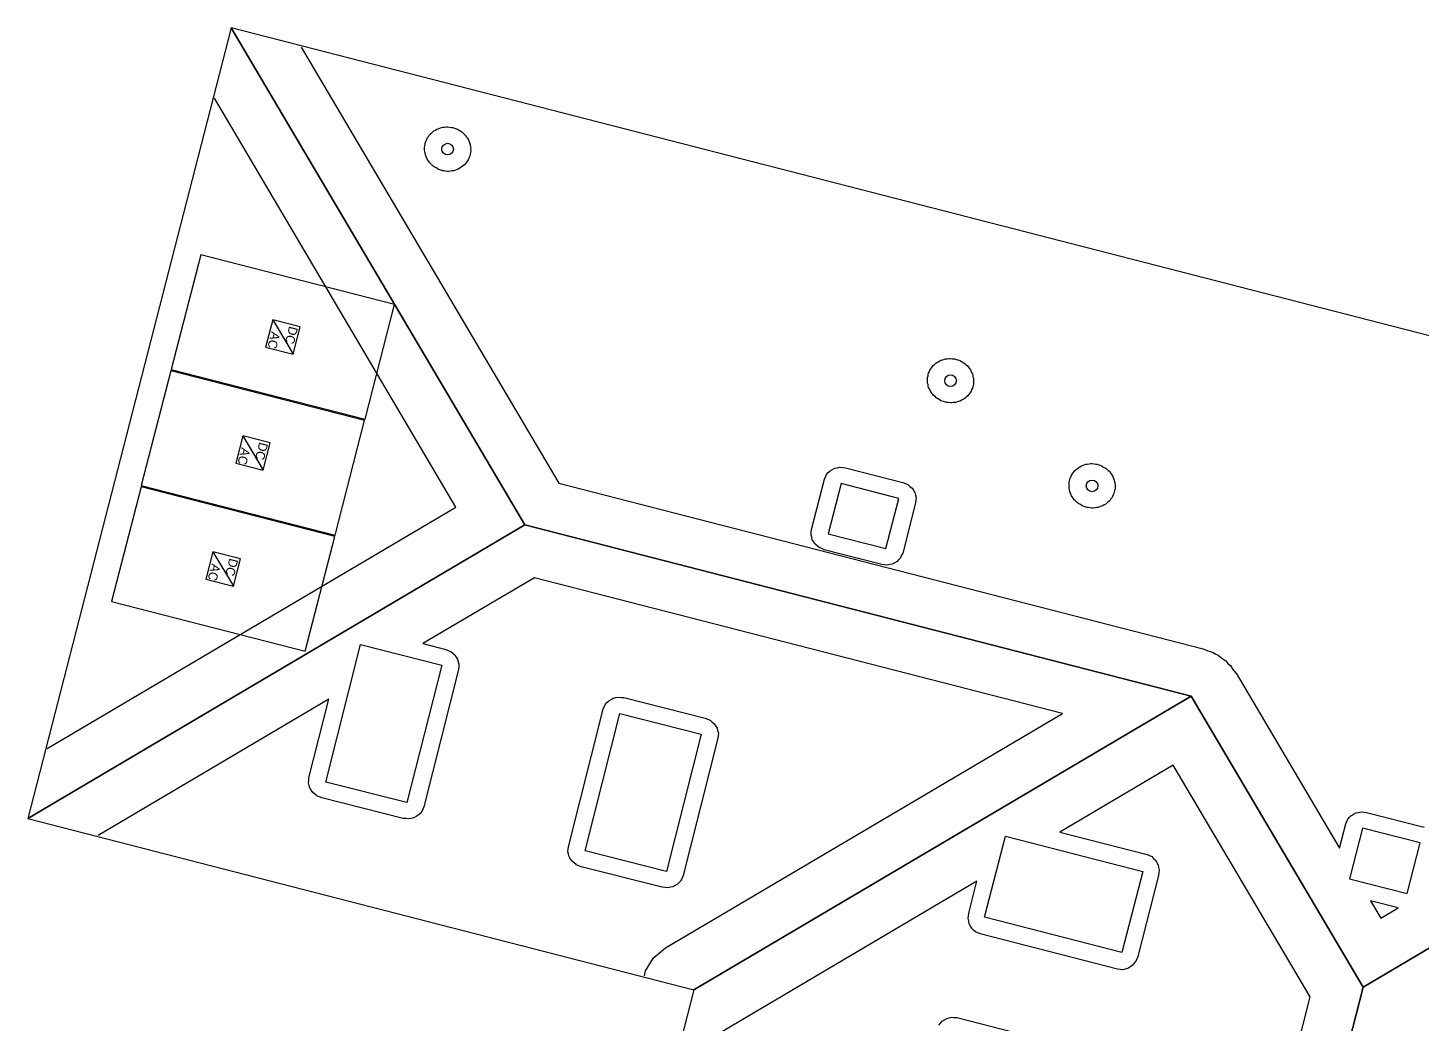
# Model space of a CAD drawing. Header units: feet. Extents: x -34.7 to 27.5, y -30.8 to 31.9.
# Drawn here: x -34.69 to 5.67, y 3.07 to 31.93 of the extents above; entities that cross this region are included whole.
import ezdxf

# ---------------------------------------------------------------- set-up
doc = ezdxf.new("R2010")
doc.units = ezdxf.units.FT
for name, color, linetype in [('Buildings', 7, 'CONTINUOUS'), ('Modules', 7, 'CONTINUOUS'), ('Obstructions', 7, 'CONTINUOUS'), ('Setbacks', 7, 'CONTINUOUS')]:
    doc.layers.add(name, color=color, linetype=linetype)

msp = doc.modelspace()

# ---------------------------------------------------------------- linework, layer by layer
at = {"layer": 'Buildings', "color": 252}
for p, q in [((-28.806, 31.926), (-34.695, 9.03)), ((14.607, 20.76), (-28.806, 31.926)), ((-28.806, 31.926), (-20.302, 17.534)), ((-20.302, 17.534), (-28.806, 31.926)), ((-34.695, 9.03), (-20.302, 17.534)), ((-20.302, 17.534), (-34.695, 9.03)), ((-20.302, 17.534), (-1.016, 12.573)), ((-1.016, 12.573), (-20.302, 17.534)), ((19.131, 13.104), (3.965, 4.143)), ((3.965, 4.143), (19.131, 13.104)), ((-15.409, 4.07), (-1.016, 12.573)), ((-1.016, 12.573), (-15.409, 4.07)), ((-1.016, 12.573), (3.965, 4.143)), ((3.965, 4.143), (-1.016, 12.573)), ((-34.695, 9.03), (-15.409, 4.07)), ((-15.409, 4.07), (-17.01, -2.156)), ((3.965, 4.143), (0.84, -8.005)), ((0.84, -8.005), (3.965, 4.143))]:
    msp.add_line(p, q, dxfattribs=at)
at = {"layer": 'Modules', "color": 254}
for p, q in [((-29.689, 25.358), (-30.543, 22.037)), ((-24.079, 23.915), (-29.689, 25.358)), ((-24.933, 20.594), (-24.079, 23.915)), ((-27.606, 23.475), (-27.811, 22.681)), ((-26.812, 23.271), (-27.606, 23.475)), ((-27.606, 23.475), (-27.016, 22.477)), ((-27.016, 22.477), (-26.812, 23.271)), ((-27.811, 22.681), (-27.016, 22.477)), ((-30.556, 21.998), (-31.41, 18.677)), ((-24.945, 20.555), (-30.556, 21.998)), ((-30.543, 22.037), (-24.933, 20.594)), ((-25.799, 17.234), (-24.945, 20.555)), ((-28.473, 20.115), (-28.677, 19.321)), ((-27.678, 19.911), (-28.473, 20.115)), ((-28.473, 20.115), (-27.883, 19.117)), ((-27.883, 19.117), (-27.678, 19.911)), ((-28.677, 19.321), (-27.883, 19.117)), ((-31.419, 18.638), (-32.273, 15.317)), ((-25.809, 17.195), (-31.419, 18.638)), ((-31.41, 18.677), (-25.799, 17.234)), ((-26.663, 13.874), (-25.809, 17.195)), ((-29.336, 16.755), (-29.54, 15.961)), ((-28.542, 16.551), (-29.336, 16.755)), ((-29.336, 16.755), (-28.746, 15.757)), ((-28.746, 15.757), (-28.542, 16.551)), ((-29.54, 15.961), (-28.746, 15.757)), ((-32.273, 15.317), (-26.663, 13.874))]:
    msp.add_line(p, q, dxfattribs=at)
at = {"layer": 'Obstructions', "color": 252}
for p, q in [((-11.143, 18.729), (-11.519, 17.271)), ((-9.477, 18.301), (-11.143, 18.729)), ((-9.853, 16.844), (-9.477, 18.301)), ((-11.519, 17.271), (-9.853, 16.844)), ((-26.069, 10.084), (-25.062, 14.065)), ((-25.062, 14.065), (-22.714, 13.469)), ((-22.714, 13.469), (-23.718, 9.492)), ((-18.558, 8.09), (-17.551, 12.071)), ((-17.551, 12.071), (-15.203, 11.475)), ((-15.203, 11.475), (-16.209, 7.498)), ((-23.718, 9.492), (-26.069, 10.084)), ((-6.995, 6.172), (-6.391, 8.517)), ((-6.391, 8.517), (-2.415, 7.498)), ((3.95, 8.747), (3.573, 7.286)), ((5.615, 8.32), (3.95, 8.747)), ((-16.209, 7.498), (-18.558, 8.09)), ((5.239, 6.859), (5.615, 8.32)), ((-2.415, 7.498), (-3.019, 5.15)), ((3.573, 7.286), (5.239, 6.859)), ((-3.019, 5.15), (-6.995, 6.172))]:
    msp.add_line(p, q, dxfattribs=at)
for centre in [(-22.542, 28.414), (-7.981, 21.709), (-3.882, 18.663)]:
    msp.add_circle(centre, 0.169, dxfattribs=at)
at = {"layer": 'Setbacks', "color": 2}
for p, q in [((-26.784, 31.372), (-19.32, 18.74)), ((-22.3, 18.048), (-29.296, 29.888)), ((-23.176, 28.635), (-23.154, 28.676)), ((-23.154, 28.676), (-23.138, 28.72)), ((-23.138, 28.72), (-23.12, 28.751)), ((-23.138, 28.72), (-23.138, 28.72)), ((-23.12, 28.751), (-23.09, 28.788)), ((-23.12, 28.751), (-23.12, 28.751)), ((-23.09, 28.788), (-23.064, 28.827)), ((-23.064, 28.828), (-23.041, 28.854)), ((-23.064, 28.827), (-23.064, 28.828)), ((-23.041, 28.854), (-23.04, 28.854)), ((-23.04, 28.854), (-23.002, 28.885)), ((-23.002, 28.885), (-22.968, 28.919)), ((-22.968, 28.919), (-22.967, 28.92)), ((-22.967, 28.92), (-22.939, 28.94)), ((-22.939, 28.941), (-22.893, 28.964)), ((-22.939, 28.94), (-22.939, 28.941)), ((-22.893, 28.964), (-22.851, 28.991)), ((-22.851, 28.991), (-22.818, 29.006)), ((-22.851, 28.991), (-22.851, 28.991)), ((-22.818, 29.006), (-22.767, 29.02)), ((-22.818, 29.006), (-22.818, 29.006)), ((-22.767, 29.02), (-22.718, 29.038)), ((-22.718, 29.038), (-22.683, 29.046)), ((-22.718, 29.038), (-22.718, 29.038)), ((-22.683, 29.046), (-22.629, 29.049)), ((-22.683, 29.046), (-22.683, 29.046)), ((-22.629, 29.049), (-22.575, 29.057)), ((-22.575, 29.057), (-22.575, 29.057)), ((-22.575, 29.057), (-22.539, 29.057)), ((-22.539, 29.057), (-22.539, 29.057)), ((-22.539, 29.057), (-22.484, 29.049)), ((-22.484, 29.049), (-22.429, 29.045)), ((-22.429, 29.045), (-22.429, 29.045)), ((-22.429, 29.045), (-22.394, 29.038)), ((-22.394, 29.038), (-22.394, 29.038)), ((-22.394, 29.038), (-22.342, 29.018)), ((-22.342, 29.018), (-22.288, 29.004)), ((-22.288, 29.004), (-22.288, 29.003)), ((-22.288, 29.003), (-22.256, 28.989)), ((-22.256, 28.989), (-22.255, 28.989)), ((-22.255, 28.989), (-22.209, 28.96)), ((-22.209, 28.96), (-22.161, 28.934)), ((-22.161, 28.934), (-22.16, 28.934)), ((-22.16, 28.934), (-22.132, 28.913)), ((-22.132, 28.913), (-22.131, 28.913)), ((-22.131, 28.913), (-22.093, 28.876)), ((-22.093, 28.876), (-22.052, 28.842)), ((-22.052, 28.842), (-22.052, 28.842)), ((-22.052, 28.842), (-22.028, 28.815)), ((-22.028, 28.815), (-22.028, 28.815)), ((-22.028, 28.815), (-22, 28.772)), ((-22, 28.772), (-21.968, 28.732)), ((-21.968, 28.732), (-21.967, 28.732)), ((-21.967, 28.732), (-21.95, 28.701)), ((-21.95, 28.701), (-21.949, 28.701)), ((-21.949, 28.701), (-21.932, 28.655)), ((-23.21, 28.475), (-23.206, 28.51)), ((-23.207, 28.428), (-23.21, 28.475)), ((-23.21, 28.475), (-23.21, 28.475)), ((-23.21, 28.382), (-23.207, 28.428)), ((-23.21, 28.381), (-23.21, 28.382)), ((-23.206, 28.346), (-23.21, 28.381)), ((-23.206, 28.511), (-23.194, 28.555)), ((-23.206, 28.51), (-23.206, 28.511)), ((-23.193, 28.299), (-23.206, 28.346)), ((-23.206, 28.346), (-23.206, 28.346)), ((-23.194, 28.555), (-23.187, 28.601)), ((-23.186, 28.252), (-23.193, 28.299)), ((-23.187, 28.601), (-23.176, 28.635)), ((-23.187, 28.601), (-23.187, 28.601)), ((-23.176, 28.635), (-23.176, 28.635)), ((-21.932, 28.655), (-21.909, 28.611)), ((-21.909, 28.611), (-21.909, 28.61)), ((-21.909, 28.61), (-21.898, 28.577)), ((-21.898, 28.577), (-21.898, 28.576)), ((-21.898, 28.576), (-21.891, 28.529)), ((-21.891, 28.273), (-21.897, 28.228)), ((-21.891, 28.529), (-21.878, 28.483)), ((-21.878, 28.318), (-21.891, 28.273)), ((-21.878, 28.483), (-21.878, 28.482)), ((-21.878, 28.482), (-21.874, 28.447)), ((-21.874, 28.353), (-21.878, 28.318)), ((-21.878, 28.318), (-21.878, 28.318)), ((-21.874, 28.447), (-21.877, 28.4)), ((-21.877, 28.4), (-21.874, 28.354)), ((-21.874, 28.447), (-21.874, 28.447)), ((-21.874, 28.354), (-21.874, 28.353)), ((-23.175, 28.218), (-23.186, 28.252)), ((-23.186, 28.252), (-23.186, 28.252)), ((-23.152, 28.174), (-23.175, 28.218)), ((-23.175, 28.218), (-23.175, 28.218)), ((-23.135, 28.128), (-23.152, 28.174)), ((-23.134, 28.127), (-23.135, 28.128)), ((-23.117, 28.097), (-23.134, 28.127)), ((-23.117, 28.096), (-23.117, 28.097)), ((-23.084, 28.056), (-23.117, 28.096)), ((-23.056, 28.014), (-23.084, 28.056)), ((-23.056, 28.013), (-23.056, 28.014)), ((-23.032, 27.987), (-23.056, 28.013)), ((-22.991, 27.953), (-23.032, 27.987)), ((-23.032, 27.987), (-23.032, 27.987)), ((-22.953, 27.915), (-22.991, 27.953)), ((-22.924, 27.894), (-22.953, 27.915)), ((-22.953, 27.915), (-22.953, 27.915)), ((-22.875, 27.869), (-22.924, 27.894)), ((-22.924, 27.894), (-22.924, 27.894)), ((-22.829, 27.84), (-22.875, 27.869)), ((-22.191, 27.865), (-22.233, 27.837)), ((-22.146, 27.888), (-22.191, 27.865)), ((-22.145, 27.888), (-22.146, 27.888)), ((-22.117, 27.909), (-22.145, 27.888)), ((-22.116, 27.909), (-22.117, 27.909)), ((-22.082, 27.944), (-22.116, 27.909)), ((-22.044, 27.974), (-22.082, 27.944)), ((-22.02, 28.001), (-22.044, 27.974)), ((-22.044, 27.974), (-22.044, 27.974)), ((-21.994, 28.041), (-22.02, 28.001)), ((-22.02, 28.001), (-22.02, 28.001)), ((-21.964, 28.077), (-21.994, 28.041)), ((-21.946, 28.108), (-21.964, 28.078)), ((-21.964, 28.078), (-21.964, 28.077)), ((-21.93, 28.152), (-21.946, 28.109)), ((-21.946, 28.109), (-21.946, 28.108)), ((-21.909, 28.193), (-21.93, 28.152)), ((-21.908, 28.194), (-21.909, 28.193)), ((-21.897, 28.227), (-21.908, 28.194)), ((-21.897, 28.228), (-21.897, 28.227)), ((-22.828, 27.839), (-22.829, 27.84)), ((-22.796, 27.825), (-22.828, 27.839)), ((-22.742, 27.81), (-22.796, 27.825)), ((-22.796, 27.825), (-22.796, 27.825)), ((-22.69, 27.791), (-22.742, 27.81)), ((-22.69, 27.79), (-22.69, 27.791)), ((-22.656, 27.783), (-22.69, 27.79)), ((-22.655, 27.783), (-22.656, 27.783)), ((-22.6, 27.78), (-22.655, 27.783)), ((-22.545, 27.771), (-22.6, 27.78)), ((-22.509, 27.771), (-22.545, 27.771)), ((-22.545, 27.771), (-22.545, 27.771)), ((-22.456, 27.78), (-22.509, 27.771)), ((-22.509, 27.771), (-22.509, 27.771)), ((-22.401, 27.783), (-22.456, 27.78)), ((-22.366, 27.79), (-22.401, 27.783)), ((-22.401, 27.783), (-22.401, 27.783)), ((-22.317, 27.809), (-22.366, 27.79)), ((-22.366, 27.79), (-22.366, 27.79)), ((-22.266, 27.823), (-22.317, 27.809)), ((-22.233, 27.837), (-22.266, 27.823)), ((-22.266, 27.823), (-22.266, 27.823)), ((-22.233, 27.837), (-22.233, 27.837)), ((-8.441, 22.179), (-8.407, 22.214)), ((-8.407, 22.214), (-8.406, 22.214)), ((-8.406, 22.214), (-8.378, 22.235)), ((-8.378, 22.235), (-8.377, 22.235)), ((-8.377, 22.235), (-8.332, 22.258)), ((-8.332, 22.258), (-8.29, 22.286)), ((-8.29, 22.286), (-8.289, 22.286)), ((-8.289, 22.286), (-8.257, 22.3)), ((-8.257, 22.3), (-8.206, 22.314)), ((-8.257, 22.3), (-8.257, 22.3)), ((-8.206, 22.314), (-8.157, 22.333)), ((-8.157, 22.333), (-8.156, 22.333)), ((-8.156, 22.333), (-8.122, 22.34)), ((-8.122, 22.34), (-8.121, 22.34)), ((-8.121, 22.34), (-8.067, 22.343)), ((-8.067, 22.343), (-8.014, 22.351)), ((-8.014, 22.351), (-8.013, 22.352)), ((-8.013, 22.352), (-7.978, 22.352)), ((-7.978, 22.352), (-7.978, 22.351)), ((-7.978, 22.351), (-7.923, 22.343)), ((-7.923, 22.343), (-7.868, 22.34)), ((-7.868, 22.34), (-7.867, 22.34)), ((-7.867, 22.34), (-7.833, 22.333)), ((-7.833, 22.333), (-7.832, 22.332)), ((-7.832, 22.332), (-7.78, 22.313)), ((-7.78, 22.313), (-7.727, 22.298)), ((-7.727, 22.298), (-7.727, 22.298)), ((-7.727, 22.298), (-7.694, 22.284)), ((-7.694, 22.284), (-7.694, 22.283)), ((-7.694, 22.283), (-7.648, 22.254)), ((-7.648, 22.254), (-7.599, 22.229)), ((-7.599, 22.229), (-7.599, 22.229)), ((-7.599, 22.229), (-7.57, 22.208)), ((-7.57, 22.208), (-7.57, 22.208)), ((-7.57, 22.208), (-7.532, 22.17)), ((-8.648, 21.77), (-8.645, 21.805)), ((-8.645, 21.805), (-8.632, 21.85)), ((-8.645, 21.805), (-8.645, 21.805)), ((-8.632, 21.85), (-8.625, 21.895)), ((-8.625, 21.896), (-8.614, 21.929)), ((-8.625, 21.895), (-8.625, 21.896)), ((-8.614, 21.93), (-8.593, 21.971)), ((-8.614, 21.929), (-8.614, 21.93)), ((-8.593, 21.971), (-8.577, 22.014)), ((-8.577, 22.014), (-8.576, 22.015)), ((-8.576, 22.015), (-8.559, 22.045)), ((-8.559, 22.045), (-8.558, 22.046)), ((-8.558, 22.046), (-8.528, 22.082)), ((-8.528, 22.082), (-8.503, 22.122)), ((-8.503, 22.122), (-8.479, 22.149)), ((-8.503, 22.122), (-8.503, 22.122)), ((-8.479, 22.149), (-8.441, 22.179)), ((-8.479, 22.149), (-8.479, 22.149)), ((-7.532, 22.17), (-7.491, 22.136)), ((-7.491, 22.136), (-7.49, 22.136)), ((-7.49, 22.136), (-7.467, 22.11)), ((-7.467, 22.11), (-7.467, 22.109)), ((-7.467, 22.109), (-7.439, 22.067)), ((-7.439, 22.067), (-7.406, 22.027)), ((-7.406, 22.027), (-7.406, 22.026)), ((-7.406, 22.026), (-7.388, 21.996)), ((-7.388, 21.996), (-7.388, 21.995)), ((-7.388, 21.995), (-7.371, 21.949)), ((-7.371, 21.949), (-7.348, 21.905)), ((-7.348, 21.905), (-7.348, 21.905)), ((-7.348, 21.905), (-7.337, 21.871)), ((-7.337, 21.871), (-7.337, 21.871)), ((-7.337, 21.871), (-7.33, 21.824)), ((-7.33, 21.824), (-7.317, 21.777)), ((-8.648, 21.769), (-8.648, 21.77)), ((-8.646, 21.723), (-8.648, 21.769)), ((-8.648, 21.676), (-8.646, 21.723)), ((-8.645, 21.641), (-8.648, 21.676)), ((-8.648, 21.676), (-8.648, 21.676)), ((-8.645, 21.64), (-8.645, 21.641)), ((-8.632, 21.594), (-8.645, 21.64)), ((-8.625, 21.547), (-8.632, 21.594)), ((-8.625, 21.546), (-8.625, 21.547)), ((-8.614, 21.513), (-8.625, 21.546)), ((-8.614, 21.512), (-8.614, 21.513)), ((-8.591, 21.468), (-8.614, 21.512)), ((-8.573, 21.422), (-8.591, 21.468)), ((-8.555, 21.391), (-8.573, 21.422)), ((-8.573, 21.422), (-8.573, 21.422)), ((-7.385, 21.403), (-7.403, 21.372)), ((-7.369, 21.447), (-7.385, 21.403)), ((-7.385, 21.403), (-7.385, 21.403)), ((-7.347, 21.488), (-7.369, 21.447)), ((-7.336, 21.522), (-7.347, 21.488)), ((-7.347, 21.488), (-7.347, 21.488)), ((-7.329, 21.568), (-7.336, 21.522)), ((-7.336, 21.522), (-7.336, 21.522)), ((-7.317, 21.612), (-7.329, 21.568)), ((-7.317, 21.777), (-7.317, 21.777)), ((-7.317, 21.777), (-7.313, 21.742)), ((-7.313, 21.648), (-7.317, 21.613)), ((-7.317, 21.613), (-7.317, 21.612)), ((-7.313, 21.741), (-7.316, 21.695)), ((-7.316, 21.695), (-7.313, 21.648)), ((-7.313, 21.742), (-7.313, 21.741)), ((-7.313, 21.648), (-7.313, 21.648)), ((-8.523, 21.351), (-8.555, 21.391)), ((-8.555, 21.391), (-8.555, 21.391)), ((-8.495, 21.308), (-8.523, 21.351)), ((-8.471, 21.281), (-8.495, 21.308)), ((-8.495, 21.308), (-8.495, 21.308)), ((-8.429, 21.247), (-8.471, 21.281)), ((-8.471, 21.281), (-8.471, 21.281)), ((-8.392, 21.21), (-8.429, 21.247)), ((-8.391, 21.21), (-8.392, 21.21)), ((-8.363, 21.189), (-8.391, 21.21)), ((-8.362, 21.189), (-8.363, 21.189)), ((-8.314, 21.163), (-8.362, 21.189)), ((-8.268, 21.134), (-8.314, 21.163)), ((-8.267, 21.134), (-8.268, 21.134)), ((-8.235, 21.12), (-8.267, 21.134)), ((-8.234, 21.119), (-8.235, 21.12)), ((-8.181, 21.104), (-8.234, 21.119)), ((-8.129, 21.085), (-8.181, 21.104)), ((-8.094, 21.078), (-8.129, 21.085)), ((-8.129, 21.085), (-8.129, 21.085)), ((-8.039, 21.074), (-8.094, 21.078)), ((-8.094, 21.078), (-8.094, 21.078)), ((-7.984, 21.066), (-8.039, 21.074)), ((-7.983, 21.066), (-7.984, 21.066)), ((-7.948, 21.066), (-7.983, 21.066)), ((-7.894, 21.074), (-7.948, 21.066)), ((-7.948, 21.066), (-7.948, 21.066)), ((-7.84, 21.077), (-7.894, 21.074)), ((-7.805, 21.085), (-7.84, 21.077)), ((-7.84, 21.077), (-7.84, 21.077)), ((-7.756, 21.103), (-7.805, 21.085)), ((-7.805, 21.085), (-7.805, 21.085)), ((-7.705, 21.117), (-7.756, 21.103)), ((-7.704, 21.117), (-7.705, 21.117)), ((-7.672, 21.132), (-7.704, 21.117)), ((-7.629, 21.159), (-7.672, 21.132)), ((-7.672, 21.132), (-7.672, 21.132)), ((-7.584, 21.182), (-7.629, 21.159)), ((-7.555, 21.203), (-7.584, 21.183)), ((-7.584, 21.183), (-7.584, 21.182)), ((-7.521, 21.238), (-7.555, 21.204)), ((-7.555, 21.204), (-7.555, 21.203)), ((-7.483, 21.269), (-7.521, 21.238)), ((-7.482, 21.269), (-7.483, 21.269)), ((-7.459, 21.295), (-7.482, 21.269)), ((-7.458, 21.296), (-7.459, 21.295)), ((-7.433, 21.335), (-7.458, 21.296)), ((-7.403, 21.372), (-7.433, 21.335)), ((-7.403, 21.372), (-7.403, 21.372)), ((-11.6, 18.922), (-11.57, 18.989)), ((-11.57, 18.989), (-11.57, 18.99)), ((-11.57, 18.99), (-11.569, 18.99)), ((-11.57, 18.989), (-11.57, 18.989)), ((-11.57, 18.989), (-11.57, 18.989)), ((-11.569, 18.99), (-11.519, 19.045)), ((-11.519, 19.045), (-11.468, 19.099)), ((-11.468, 19.099), (-11.467, 19.1)), ((-11.468, 19.099), (-11.468, 19.099)), ((-11.468, 19.099), (-11.468, 19.099)), ((-11.467, 19.1), (-11.401, 19.136)), ((-11.467, 19.1), (-11.467, 19.1)), ((-11.401, 19.136), (-11.335, 19.173)), ((-11.335, 19.173), (-11.334, 19.173)), ((-11.334, 19.173), (-11.334, 19.173)), ((-11.334, 19.173), (-11.333, 19.173)), ((-11.333, 19.173), (-11.257, 19.188)), ((-11.333, 19.173), (-11.333, 19.173)), ((-11.257, 19.188), (-11.182, 19.203)), ((-11.182, 19.203), (-11.181, 19.203)), ((-11.181, 19.203), (-11.181, 19.203)), ((-11.181, 19.203), (-11.181, 19.203)), ((-11.181, 19.203), (-11.18, 19.203)), ((-11.18, 19.203), (-11.103, 19.195)), ((-11.103, 19.195), (-11.026, 19.187)), ((-11.026, 19.187), (-11.025, 19.187)), ((-11.025, 19.187), (-9.36, 18.76)), ((-4.478, 18.969), (-4.46, 18.999)), ((-4.46, 19), (-4.43, 19.036)), ((-4.46, 18.999), (-4.46, 19)), ((-4.43, 19.036), (-4.405, 19.076)), ((-4.405, 19.076), (-4.404, 19.076)), ((-4.404, 19.076), (-4.381, 19.103)), ((-4.381, 19.103), (-4.38, 19.103)), ((-4.38, 19.103), (-4.342, 19.134)), ((-4.342, 19.134), (-4.308, 19.168)), ((-4.308, 19.168), (-4.279, 19.189)), ((-4.308, 19.168), (-4.308, 19.168)), ((-4.279, 19.189), (-4.234, 19.212)), ((-4.279, 19.189), (-4.279, 19.189)), ((-4.234, 19.212), (-4.191, 19.24)), ((-4.191, 19.24), (-4.159, 19.254)), ((-4.191, 19.24), (-4.191, 19.24)), ((-4.159, 19.254), (-4.158, 19.254)), ((-4.158, 19.254), (-4.108, 19.268)), ((-4.108, 19.268), (-4.059, 19.287)), ((-4.059, 19.287), (-4.058, 19.287)), ((-4.058, 19.287), (-4.024, 19.294)), ((-4.024, 19.294), (-4.023, 19.294)), ((-4.023, 19.294), (-3.969, 19.297)), ((-3.969, 19.297), (-3.916, 19.306)), ((-3.916, 19.306), (-3.915, 19.306)), ((-3.915, 19.306), (-3.88, 19.306)), ((-3.88, 19.306), (-3.879, 19.306)), ((-3.879, 19.306), (-3.825, 19.297)), ((-3.825, 19.297), (-3.769, 19.294)), ((-3.769, 19.294), (-3.769, 19.294)), ((-3.769, 19.294), (-3.735, 19.287)), ((-3.735, 19.287), (-3.734, 19.286)), ((-3.734, 19.286), (-3.682, 19.267)), ((-3.682, 19.267), (-3.629, 19.252)), ((-3.629, 19.252), (-3.628, 19.252)), ((-3.628, 19.252), (-3.596, 19.238)), ((-3.596, 19.238), (-3.596, 19.237)), ((-3.596, 19.237), (-3.55, 19.208)), ((-3.55, 19.208), (-3.501, 19.183)), ((-3.501, 19.183), (-3.5, 19.183)), ((-3.5, 19.183), (-3.472, 19.162)), ((-3.472, 19.162), (-3.472, 19.162)), ((-3.472, 19.162), (-3.434, 19.124)), ((-3.434, 19.124), (-3.393, 19.09)), ((-3.393, 19.09), (-3.392, 19.09)), ((-3.392, 19.09), (-3.369, 19.064)), ((-3.369, 19.064), (-3.368, 19.064)), ((-3.368, 19.064), (-3.34, 19.021)), ((-3.34, 19.021), (-3.308, 18.981)), ((-3.308, 18.981), (-3.308, 18.98)), ((-3.308, 18.98), (-3.29, 18.95)), ((-19.32, 18.74), (-0.664, 13.942)), ((-12.006, 17.397), (-11.63, 18.854)), ((-11.63, 18.855), (-11.6, 18.922)), ((-11.63, 18.854), (-11.63, 18.855)), ((-9.36, 18.76), (-9.359, 18.759)), ((-9.359, 18.759), (-9.359, 18.759)), ((-9.359, 18.759), (-9.358, 18.759)), ((-9.358, 18.759), (-9.287, 18.729)), ((-9.287, 18.729), (-9.215, 18.699)), ((-9.215, 18.699), (-9.215, 18.698)), ((-9.215, 18.698), (-9.214, 18.698)), ((-9.214, 18.698), (-9.214, 18.698)), ((-9.214, 18.698), (-9.214, 18.698)), ((-9.214, 18.698), (-9.155, 18.648)), ((-9.155, 18.648), (-9.096, 18.599)), ((-9.096, 18.599), (-9.096, 18.599)), ((-9.096, 18.599), (-9.095, 18.598)), ((-9.095, 18.598), (-9.095, 18.598)), ((-9.095, 18.598), (-9.095, 18.598)), ((-9.095, 18.598), (-9.054, 18.534)), ((-4.55, 18.724), (-4.546, 18.759)), ((-4.55, 18.723), (-4.55, 18.724)), ((-4.547, 18.677), (-4.55, 18.723)), ((-4.55, 18.63), (-4.547, 18.677)), ((-4.546, 18.595), (-4.55, 18.63)), ((-4.55, 18.63), (-4.55, 18.63)), ((-4.546, 18.759), (-4.534, 18.804)), ((-4.546, 18.759), (-4.546, 18.759)), ((-4.546, 18.594), (-4.546, 18.595)), ((-4.534, 18.548), (-4.546, 18.594)), ((-4.534, 18.804), (-4.527, 18.849)), ((-4.527, 18.85), (-4.516, 18.883)), ((-4.527, 18.849), (-4.527, 18.85)), ((-4.516, 18.884), (-4.495, 18.925)), ((-4.516, 18.883), (-4.516, 18.884)), ((-4.495, 18.925), (-4.478, 18.968)), ((-4.478, 18.968), (-4.478, 18.969)), ((-3.29, 18.95), (-3.29, 18.949)), ((-3.29, 18.949), (-3.272, 18.903)), ((-3.272, 18.903), (-3.25, 18.859)), ((-3.25, 18.859), (-3.249, 18.859)), ((-3.249, 18.859), (-3.239, 18.825)), ((-3.239, 18.825), (-3.238, 18.825)), ((-3.238, 18.825), (-3.231, 18.778)), ((-3.231, 18.778), (-3.219, 18.731)), ((-3.219, 18.731), (-3.219, 18.731)), ((-3.219, 18.731), (-3.215, 18.696)), ((-3.215, 18.695), (-3.218, 18.649)), ((-3.218, 18.649), (-3.215, 18.602)), ((-3.215, 18.602), (-3.218, 18.567)), ((-3.215, 18.696), (-3.215, 18.695)), ((-3.215, 18.602), (-3.215, 18.602)), ((-8.99, 18.175), (-9.366, 16.718)), ((-9.054, 18.534), (-9.014, 18.47)), ((-9.014, 18.47), (-9.014, 18.47)), ((-9.014, 18.47), (-9.014, 18.469)), ((-9.014, 18.469), (-9.013, 18.469)), ((-9.013, 18.469), (-9.013, 18.468)), ((-9.013, 18.468), (-8.995, 18.396)), ((-8.995, 18.396), (-8.977, 18.325)), ((-8.983, 18.25), (-8.99, 18.177)), ((-8.99, 18.177), (-8.99, 18.176)), ((-8.99, 18.176), (-8.99, 18.176)), ((-8.99, 18.176), (-8.99, 18.175)), ((-8.977, 18.323), (-8.983, 18.25)), ((-8.977, 18.325), (-8.977, 18.324)), ((-8.977, 18.324), (-8.977, 18.324)), ((-8.977, 18.324), (-8.977, 18.323)), ((-8.977, 18.323), (-8.977, 18.323)), ((-4.526, 18.501), (-4.534, 18.548)), ((-4.526, 18.5), (-4.526, 18.501)), ((-4.515, 18.467), (-4.526, 18.5)), ((-4.515, 18.466), (-4.515, 18.467)), ((-4.493, 18.422), (-4.515, 18.466)), ((-4.475, 18.376), (-4.493, 18.422)), ((-4.457, 18.345), (-4.475, 18.376)), ((-4.475, 18.376), (-4.475, 18.376)), ((-4.425, 18.305), (-4.457, 18.345)), ((-4.457, 18.345), (-4.457, 18.345)), ((-4.397, 18.262), (-4.425, 18.305)), ((-4.396, 18.262), (-4.397, 18.262)), ((-4.373, 18.235), (-4.396, 18.262)), ((-4.372, 18.235), (-4.373, 18.235)), ((-4.331, 18.201), (-4.372, 18.235)), ((-4.293, 18.164), (-4.331, 18.201)), ((-3.422, 18.192), (-3.457, 18.158)), ((-3.384, 18.223), (-3.422, 18.192)), ((-3.36, 18.249), (-3.384, 18.223)), ((-3.384, 18.223), (-3.384, 18.223)), ((-3.335, 18.289), (-3.36, 18.25)), ((-3.36, 18.25), (-3.36, 18.249)), ((-3.305, 18.326), (-3.335, 18.289)), ((-3.304, 18.326), (-3.305, 18.326)), ((-3.287, 18.357), (-3.304, 18.326)), ((-3.27, 18.401), (-3.287, 18.357)), ((-3.287, 18.357), (-3.287, 18.357)), ((-3.249, 18.442), (-3.27, 18.401)), ((-3.238, 18.476), (-3.249, 18.442)), ((-3.249, 18.442), (-3.249, 18.442)), ((-3.231, 18.522), (-3.238, 18.476)), ((-3.238, 18.476), (-3.238, 18.476)), ((-3.219, 18.566), (-3.231, 18.522)), ((-3.218, 18.567), (-3.219, 18.566)), ((-34.141, 11.052), (-22.3, 18.048)), ((-4.264, 18.143), (-4.293, 18.164)), ((-4.293, 18.164), (-4.293, 18.164)), ((-4.215, 18.118), (-4.264, 18.143)), ((-4.264, 18.143), (-4.264, 18.143)), ((-4.169, 18.088), (-4.215, 18.118)), ((-4.137, 18.074), (-4.169, 18.088)), ((-4.169, 18.088), (-4.169, 18.088)), ((-4.136, 18.073), (-4.137, 18.074)), ((-4.083, 18.059), (-4.136, 18.073)), ((-4.031, 18.039), (-4.083, 18.059)), ((-4.03, 18.039), (-4.031, 18.039)), ((-3.996, 18.032), (-4.03, 18.039)), ((-3.995, 18.032), (-3.996, 18.032)), ((-3.94, 18.028), (-3.995, 18.032)), ((-3.886, 18.02), (-3.94, 18.028)), ((-3.885, 18.02), (-3.886, 18.02)), ((-3.85, 18.02), (-3.885, 18.02)), ((-3.849, 18.02), (-3.85, 18.02)), ((-3.796, 18.028), (-3.849, 18.02)), ((-3.742, 18.031), (-3.796, 18.028)), ((-3.741, 18.031), (-3.742, 18.031)), ((-3.707, 18.039), (-3.741, 18.031)), ((-3.706, 18.039), (-3.707, 18.039)), ((-3.657, 18.057), (-3.706, 18.039)), ((-3.607, 18.071), (-3.657, 18.057)), ((-3.606, 18.071), (-3.607, 18.071)), ((-3.574, 18.086), (-3.606, 18.071)), ((-3.573, 18.086), (-3.574, 18.086)), ((-3.531, 18.113), (-3.573, 18.086)), ((-3.486, 18.136), (-3.531, 18.113)), ((-3.457, 18.157), (-3.486, 18.137)), ((-3.486, 18.137), (-3.486, 18.136)), ((-3.457, 18.158), (-3.457, 18.157)), ((-12.013, 17.323), (-12.007, 17.396)), ((-12.007, 17.396), (-12.006, 17.396)), ((-12.006, 17.396), (-12.006, 17.397)), ((-12.006, 17.397), (-12.006, 17.397)), ((-12.019, 17.25), (-12.013, 17.323)), ((-12.019, 17.249), (-12.019, 17.25)), ((-12.019, 17.249), (-12.019, 17.249)), ((-12.019, 17.248), (-12.019, 17.249)), ((-12.019, 17.249), (-12.019, 17.249)), ((-12.001, 17.176), (-12.019, 17.248)), ((-11.983, 17.104), (-12.001, 17.176)), ((-11.983, 17.103), (-11.983, 17.104)), ((-11.983, 17.104), (-11.983, 17.104)), ((-11.982, 17.103), (-11.983, 17.103)), ((-11.942, 17.039), (-11.982, 17.103)), ((-11.982, 17.103), (-11.982, 17.103)), ((-11.901, 16.975), (-11.942, 17.039)), ((-11.901, 16.974), (-11.901, 16.975)), ((-11.901, 16.975), (-11.901, 16.975)), ((-11.9, 16.974), (-11.901, 16.974)), ((-11.901, 16.974), (-11.901, 16.974)), ((-11.841, 16.924), (-11.9, 16.974)), ((-11.782, 16.875), (-11.841, 16.924)), ((-11.782, 16.874), (-11.782, 16.875)), ((-11.781, 16.874), (-11.782, 16.874)), ((-11.782, 16.874), (-11.782, 16.874)), ((-11.709, 16.844), (-11.781, 16.874)), ((-11.781, 16.874), (-11.781, 16.874)), ((-11.638, 16.813), (-11.709, 16.844)), ((-11.637, 16.813), (-11.638, 16.813)), ((-9.971, 16.386), (-11.637, 16.813)), ((-11.637, 16.813), (-11.637, 16.813)), ((-11.637, 16.813), (-11.637, 16.813)), ((-9.427, 16.582), (-9.477, 16.528)), ((-9.426, 16.583), (-9.427, 16.583)), ((-9.427, 16.583), (-9.427, 16.582)), ((-9.396, 16.651), (-9.426, 16.584)), ((-9.426, 16.584), (-9.426, 16.583)), ((-9.426, 16.583), (-9.426, 16.583)), ((-9.366, 16.718), (-9.396, 16.651)), ((-9.366, 16.718), (-9.366, 16.718)), ((-9.97, 16.386), (-9.971, 16.386)), ((-9.893, 16.378), (-9.97, 16.386)), ((-9.816, 16.369), (-9.893, 16.378)), ((-9.815, 16.369), (-9.816, 16.369)), ((-9.814, 16.37), (-9.815, 16.369)), ((-9.815, 16.369), (-9.815, 16.37)), ((-9.815, 16.37), (-9.815, 16.369)), ((-9.739, 16.384), (-9.814, 16.37)), ((-9.663, 16.399), (-9.739, 16.384)), ((-9.662, 16.4), (-9.663, 16.399)), ((-9.663, 16.399), (-9.663, 16.399)), ((-9.595, 16.436), (-9.662, 16.4)), ((-9.662, 16.4), (-9.662, 16.4)), ((-9.662, 16.4), (-9.662, 16.4)), ((-9.529, 16.473), (-9.595, 16.436)), ((-9.528, 16.473), (-9.529, 16.473)), ((-9.529, 16.473), (-9.529, 16.473)), ((-9.477, 16.528), (-9.528, 16.474)), ((-9.528, 16.474), (-9.528, 16.473)), ((-9.528, 16.473), (-9.528, 16.473)), ((-20.024, 16.003), (-23.255, 14.095)), ((-4.734, 12.071), (-20.024, 16.003)), ((-23.255, 14.095), (-22.598, 13.928)), ((-22.598, 13.928), (-22.598, 13.928)), ((-22.598, 13.928), (-22.526, 13.898)), ((-22.526, 13.898), (-22.454, 13.868)), ((-22.454, 13.868), (-22.453, 13.868)), ((-22.453, 13.868), (-22.453, 13.867)), ((-22.453, 13.867), (-22.453, 13.867)), ((-22.453, 13.867), (-22.453, 13.867)), ((-22.453, 13.867), (-22.393, 13.818)), ((-22.393, 13.818), (-22.334, 13.768)), ((-22.334, 13.768), (-22.334, 13.768)), ((-22.334, 13.768), (-22.334, 13.768)), ((-22.334, 13.768), (-22.334, 13.768)), ((-22.334, 13.768), (-22.333, 13.767)), ((-22.333, 13.767), (-22.293, 13.704)), ((-0.664, 13.942), (-0.664, 13.941)), ((-0.664, 13.941), (-0.534, 13.887)), ((-0.534, 13.887), (-0.399, 13.848)), ((-0.399, 13.848), (-0.398, 13.847)), ((-0.398, 13.847), (-0.398, 13.847)), ((-0.398, 13.847), (-0.319, 13.796)), ((-0.319, 13.796), (-0.232, 13.759)), ((-0.232, 13.759), (-0.232, 13.759)), ((-0.232, 13.759), (-0.231, 13.759)), ((-0.231, 13.759), (-0.125, 13.669)), ((-22.226, 13.346), (-23.23, 9.369)), ((-22.293, 13.704), (-22.252, 13.64)), ((-22.252, 13.64), (-22.251, 13.639)), ((-22.251, 13.639), (-22.251, 13.639)), ((-22.251, 13.639), (-22.251, 13.639)), ((-22.251, 13.639), (-22.251, 13.638)), ((-22.251, 13.638), (-22.233, 13.566)), ((-22.233, 13.566), (-22.214, 13.494)), ((-22.22, 13.42), (-22.226, 13.347)), ((-22.226, 13.347), (-22.226, 13.346)), ((-22.226, 13.346), (-22.226, 13.346)), ((-22.226, 13.346), (-22.226, 13.346)), ((-22.214, 13.493), (-22.22, 13.42)), ((-22.214, 13.494), (-22.214, 13.494)), ((-22.214, 13.494), (-22.214, 13.494)), ((-22.214, 13.494), (-22.214, 13.494)), ((-22.214, 13.494), (-22.214, 13.493)), ((-0.125, 13.669), (-0.007, 13.593)), ((-0.007, 13.593), (-0.007, 13.592)), ((-0.007, 13.592), (-0.007, 13.592)), ((-0.007, 13.592), (0.052, 13.521)), ((0.052, 13.521), (0.124, 13.461)), ((0.124, 13.461), (0.124, 13.46)), ((0.124, 13.46), (0.124, 13.46)), ((0.124, 13.46), (0.198, 13.344)), ((0.198, 13.344), (0.285, 13.238)), ((0.285, 13.238), (0.286, 13.237)), ((0.286, 13.237), (3.281, 8.168)), ((-17.745, 12.514), (-17.744, 12.514)), ((-17.744, 12.514), (-17.743, 12.515)), ((-17.744, 12.514), (-17.744, 12.514)), ((-17.744, 12.514), (-17.744, 12.514)), ((-17.743, 12.515), (-17.668, 12.53)), ((-17.668, 12.53), (-17.592, 12.545)), ((-17.592, 12.545), (-17.592, 12.545)), ((-17.592, 12.545), (-17.592, 12.545)), ((-17.592, 12.545), (-17.592, 12.545)), ((-17.592, 12.545), (-17.591, 12.545)), ((-17.591, 12.545), (-17.513, 12.537)), ((-17.513, 12.537), (-17.436, 12.529)), ((-17.436, 12.529), (-17.435, 12.529)), ((-17.435, 12.529), (-17.435, 12.529)), ((-17.435, 12.529), (-17.435, 12.529)), ((-17.435, 12.529), (-15.087, 11.934)), ((-25.981, 12.484), (-32.657, 8.54)), ((-26.557, 10.207), (-25.981, 12.484)), ((-19.045, 8.213), (-18.039, 12.194)), ((-18.039, 12.195), (-18.009, 12.262)), ((-18.039, 12.194), (-18.039, 12.195)), ((-18.039, 12.194), (-18.039, 12.194)), ((-18.039, 12.194), (-18.039, 12.194)), ((-18.009, 12.262), (-17.98, 12.329)), ((-17.98, 12.329), (-17.979, 12.33)), ((-17.979, 12.33), (-17.928, 12.386)), ((-17.979, 12.33), (-17.979, 12.33)), ((-17.979, 12.33), (-17.979, 12.33)), ((-17.979, 12.33), (-17.979, 12.33)), ((-17.928, 12.386), (-17.878, 12.44)), ((-17.878, 12.44), (-17.877, 12.441)), ((-17.878, 12.44), (-17.878, 12.44)), ((-17.878, 12.44), (-17.878, 12.44)), ((-17.878, 12.44), (-17.878, 12.44)), ((-17.877, 12.441), (-17.811, 12.477)), ((-17.811, 12.477), (-17.745, 12.514)), ((-16.229, 5.28), (-4.734, 12.071)), ((-15.087, 11.934), (-15.087, 11.934)), ((-15.087, 11.934), (-15.087, 11.934)), ((-15.087, 11.934), (-15.087, 11.934)), ((-15.087, 11.934), (-15.087, 11.934)), ((-15.087, 11.934), (-15.019, 11.905)), ((-15.019, 11.905), (-14.942, 11.874)), ((-14.942, 11.874), (-14.942, 11.873)), ((-14.942, 11.873), (-14.942, 11.873)), ((-14.942, 11.873), (-14.942, 11.873)), ((-14.942, 11.873), (-14.888, 11.828)), ((-14.888, 11.828), (-14.823, 11.774)), ((-14.823, 11.774), (-14.822, 11.774)), ((-14.822, 11.774), (-14.822, 11.774)), ((-14.822, 11.774), (-14.822, 11.773)), ((-14.822, 11.773), (-14.786, 11.717)), ((-14.786, 11.717), (-14.74, 11.645)), ((-14.715, 11.352), (-15.722, 7.374)), ((-14.74, 11.645), (-14.74, 11.645)), ((-14.74, 11.645), (-14.74, 11.645)), ((-14.74, 11.645), (-14.74, 11.644)), ((-14.74, 11.644), (-14.724, 11.583)), ((-14.724, 11.583), (-14.703, 11.5)), ((-14.708, 11.44), (-14.715, 11.352)), ((-14.715, 11.352), (-14.715, 11.352)), ((-14.703, 11.499), (-14.708, 11.44)), ((-14.703, 11.5), (-14.703, 11.499)), ((-14.703, 11.499), (-14.703, 11.499)), ((-14.703, 11.499), (-14.703, 11.499)), ((-1.53, 10.575), (-4.817, 8.633)), ((2.434, 3.865), (-1.53, 10.575)), ((-26.568, 10.06), (-26.563, 10.133)), ((-26.563, 10.133), (-26.557, 10.206)), ((-26.557, 10.206), (-26.557, 10.207)), ((-26.557, 10.207), (-26.557, 10.207)), ((-26.557, 10.207), (-26.557, 10.207)), ((-26.568, 10.059), (-26.568, 10.06)), ((-26.568, 10.059), (-26.568, 10.059)), ((-26.568, 10.058), (-26.568, 10.059)), ((-26.568, 10.059), (-26.568, 10.059)), ((-26.55, 9.986), (-26.568, 10.058)), ((-26.532, 9.915), (-26.55, 9.986)), ((-26.531, 9.914), (-26.532, 9.915)), ((-26.531, 9.913), (-26.531, 9.914)), ((-26.531, 9.914), (-26.531, 9.914)), ((-26.49, 9.849), (-26.531, 9.913)), ((-26.531, 9.913), (-26.531, 9.913)), ((-26.449, 9.786), (-26.49, 9.849)), ((-26.449, 9.785), (-26.449, 9.786)), ((-26.448, 9.784), (-26.449, 9.785)), ((-26.449, 9.785), (-26.449, 9.785)), ((-26.449, 9.785), (-26.449, 9.785)), ((-26.389, 9.735), (-26.448, 9.784)), ((-26.33, 9.686), (-26.389, 9.735)), ((-26.329, 9.685), (-26.33, 9.686)), ((-26.33, 9.686), (-26.33, 9.686)), ((-26.257, 9.655), (-26.329, 9.685)), ((-26.329, 9.685), (-26.329, 9.685)), ((-26.329, 9.685), (-26.329, 9.685)), ((-26.185, 9.625), (-26.257, 9.655)), ((-26.184, 9.625), (-26.185, 9.625)), ((-26.185, 9.625), (-26.185, 9.625)), ((-23.833, 9.033), (-26.184, 9.625)), ((-26.184, 9.625), (-26.184, 9.625)), ((-23.259, 9.301), (-23.289, 9.234)), ((-23.23, 9.368), (-23.259, 9.301)), ((-23.23, 9.369), (-23.23, 9.368)), ((-23.832, 9.033), (-23.833, 9.033)), ((-23.755, 9.025), (-23.832, 9.033)), ((-23.677, 9.018), (-23.755, 9.025)), ((-23.676, 9.018), (-23.677, 9.018)), ((-23.677, 9.018), (-23.677, 9.018)), ((-23.677, 9.018), (-23.677, 9.018)), ((-23.6, 9.033), (-23.676, 9.018)), ((-23.676, 9.018), (-23.676, 9.018)), ((-23.525, 9.048), (-23.6, 9.033)), ((-23.524, 9.049), (-23.525, 9.048)), ((-23.525, 9.048), (-23.525, 9.048)), ((-23.457, 9.086), (-23.524, 9.049)), ((-23.524, 9.049), (-23.524, 9.049)), ((-23.524, 9.049), (-23.524, 9.049)), ((-23.391, 9.122), (-23.457, 9.086)), ((-23.39, 9.123), (-23.391, 9.123)), ((-23.391, 9.123), (-23.391, 9.123)), ((-23.391, 9.123), (-23.391, 9.123)), ((-23.391, 9.123), (-23.391, 9.122)), ((-23.34, 9.178), (-23.39, 9.123)), ((-23.29, 9.233), (-23.34, 9.178)), ((-23.289, 9.233), (-23.29, 9.233)), ((-23.289, 9.234), (-23.289, 9.233)), ((-23.289, 9.233), (-23.289, 9.233)), ((-23.289, 9.233), (-23.289, 9.233)), ((3.462, 8.873), (3.492, 8.94)), ((3.492, 8.94), (3.522, 9.007)), ((3.522, 9.007), (3.522, 9.008)), ((3.522, 9.008), (3.522, 9.008)), ((3.522, 9.008), (3.523, 9.008)), ((3.523, 9.008), (3.573, 9.063)), ((3.523, 9.008), (3.523, 9.008)), ((3.573, 9.063), (3.624, 9.117)), ((3.624, 9.117), (3.624, 9.118)), ((3.624, 9.118), (3.625, 9.118)), ((3.625, 9.118), (3.691, 9.155)), ((3.625, 9.118), (3.625, 9.118)), ((3.625, 9.118), (3.625, 9.118)), ((3.691, 9.155), (3.758, 9.191)), ((3.758, 9.191), (3.759, 9.192)), ((3.758, 9.191), (3.758, 9.191)), ((3.758, 9.191), (3.758, 9.191)), ((3.759, 9.192), (3.835, 9.207)), ((3.759, 9.192), (3.759, 9.192)), ((3.835, 9.207), (3.91, 9.222)), ((3.91, 9.222), (3.911, 9.222)), ((3.911, 9.222), (3.911, 9.222)), ((3.911, 9.222), (3.911, 9.222)), ((3.911, 9.222), (3.912, 9.222)), ((3.912, 9.222), (3.989, 9.213)), ((3.989, 9.213), (4.067, 9.205)), ((4.067, 9.205), (4.067, 9.205)), ((4.067, 9.205), (5.733, 8.778)), ((-4.817, 8.633), (-2.29, 7.986)), ((3.281, 8.168), (3.462, 8.873)), ((3.462, 8.873), (3.462, 8.873)), ((-19.057, 8.066), (-19.051, 8.139)), ((-19.051, 8.139), (-19.046, 8.212)), ((-19.046, 8.212), (-19.046, 8.213)), ((-19.046, 8.213), (-19.045, 8.213)), ((-19.045, 8.213), (-19.045, 8.213)), ((-19.057, 8.065), (-19.057, 8.066)), ((-19.057, 8.065), (-19.057, 8.065)), ((-19.057, 8.064), (-19.057, 8.065)), ((-19.057, 8.065), (-19.057, 8.065)), ((-19.039, 7.992), (-19.057, 8.064)), ((-19.021, 7.92), (-19.039, 7.992)), ((-19.02, 7.92), (-19.021, 7.92)), ((-19.02, 7.919), (-19.02, 7.92)), ((-19.02, 7.92), (-19.02, 7.92)), ((-18.979, 7.855), (-19.02, 7.919)), ((-19.02, 7.919), (-19.02, 7.919)), ((-18.938, 7.792), (-18.979, 7.855)), ((-18.938, 7.791), (-18.938, 7.792)), ((-18.937, 7.79), (-18.938, 7.791)), ((-18.938, 7.791), (-18.938, 7.791)), ((-18.938, 7.791), (-18.938, 7.791)), ((-18.878, 7.741), (-18.937, 7.79)), ((-18.819, 7.692), (-18.878, 7.741)), ((-18.818, 7.691), (-18.819, 7.692)), ((-18.819, 7.692), (-18.819, 7.692)), ((-18.746, 7.661), (-18.818, 7.691)), ((-18.818, 7.691), (-18.818, 7.691)), ((-18.818, 7.691), (-18.818, 7.691)), ((-2.29, 7.986), (-2.29, 7.985)), ((-2.29, 7.985), (-2.29, 7.985)), ((-2.29, 7.985), (-2.289, 7.985)), ((-2.289, 7.985), (-2.222, 7.955)), ((-2.222, 7.955), (-2.155, 7.926)), ((-2.155, 7.926), (-2.155, 7.925)), ((-2.155, 7.925), (-2.155, 7.925)), ((-2.155, 7.925), (-2.154, 7.925)), ((-2.154, 7.925), (-2.154, 7.925)), ((-2.154, 7.925), (-2.1, 7.874)), ((-2.1, 7.874), (-2.045, 7.824)), ((-2.045, 7.824), (-2.045, 7.823)), ((-2.045, 7.823), (-2.045, 7.823)), ((-2.045, 7.823), (-2.044, 7.823)), ((-2.044, 7.823), (-2.044, 7.823)), ((-2.044, 7.823), (-2.008, 7.756)), ((-2.008, 7.756), (-1.971, 7.69)), ((-1.971, 7.69), (-1.971, 7.689)), ((-1.971, 7.689), (-1.971, 7.689)), ((-1.971, 7.689), (-1.971, 7.689)), ((-1.971, 7.689), (-1.971, 7.689)), ((-1.971, 7.689), (-1.956, 7.613)), ((-18.674, 7.631), (-18.746, 7.661)), ((-18.673, 7.631), (-18.674, 7.631)), ((-16.325, 7.039), (-18.673, 7.631)), ((-18.673, 7.631), (-18.673, 7.631)), ((-18.673, 7.631), (-18.673, 7.631)), ((-15.751, 7.307), (-15.781, 7.24)), ((-15.722, 7.374), (-15.751, 7.307)), ((-15.722, 7.374), (-15.722, 7.374)), ((-1.957, 7.38), (-2.561, 5.032)), ((-1.949, 7.459), (-1.957, 7.381)), ((-1.957, 7.381), (-1.957, 7.381)), ((-1.957, 7.381), (-1.957, 7.38)), ((-1.957, 7.38), (-1.957, 7.38)), ((-1.956, 7.613), (-1.941, 7.537)), ((-1.941, 7.536), (-1.949, 7.459)), ((-1.941, 7.537), (-1.941, 7.537)), ((-1.941, 7.537), (-1.941, 7.537)), ((-1.941, 7.537), (-1.941, 7.537)), ((-1.941, 7.537), (-1.941, 7.536)), ((-16.324, 7.039), (-16.325, 7.039)), ((-16.247, 7.031), (-16.324, 7.039)), ((-16.17, 7.024), (-16.247, 7.031)), ((-16.169, 7.024), (-16.17, 7.024)), ((-16.168, 7.024), (-16.169, 7.024)), ((-16.169, 7.024), (-16.169, 7.024)), ((-16.093, 7.039), (-16.168, 7.024)), ((-16.168, 7.024), (-16.168, 7.024)), ((-16.017, 7.054), (-16.093, 7.039)), ((-16.016, 7.054), (-16.017, 7.054)), ((-16.017, 7.054), (-16.017, 7.054)), ((-16.015, 7.055), (-16.016, 7.054)), ((-16.016, 7.054), (-16.016, 7.054)), ((-15.95, 7.091), (-16.015, 7.055)), ((-15.883, 7.128), (-15.95, 7.091)), ((-15.882, 7.129), (-15.883, 7.129)), ((-15.883, 7.129), (-15.883, 7.128)), ((-15.883, 7.128), (-15.883, 7.128)), ((-15.832, 7.184), (-15.882, 7.129)), ((-15.882, 7.129), (-15.882, 7.129)), ((-15.782, 7.238), (-15.832, 7.184)), ((-15.781, 7.239), (-15.782, 7.238)), ((-15.781, 7.24), (-15.781, 7.239)), ((-15.781, 7.239), (-15.781, 7.239)), ((-15.781, 7.239), (-15.781, 7.239)), ((-7.214, 7.217), (-14.745, 2.768)), ((-7.453, 6.29), (-7.214, 7.217)), ((4.98, 6.437), (4.183, 6.641)), ((4.183, 6.641), (4.479, 6.141)), ((-7.469, 6.134), (-7.461, 6.212)), ((-7.469, 6.133), (-7.469, 6.134)), ((-7.469, 6.134), (-7.469, 6.134)), ((-7.469, 6.134), (-7.469, 6.134)), ((-7.469, 6.134), (-7.469, 6.134)), ((-7.454, 6.058), (-7.469, 6.133)), ((-7.461, 6.212), (-7.453, 6.29)), ((-7.439, 5.982), (-7.454, 6.058)), ((-7.453, 6.29), (-7.453, 6.29)), ((-7.453, 6.29), (-7.453, 6.29)), ((-7.453, 6.29), (-7.453, 6.29)), ((4.479, 6.141), (4.98, 6.437)), ((-7.439, 5.981), (-7.439, 5.982)), ((-7.403, 5.914), (-7.439, 5.981)), ((-7.439, 5.981), (-7.439, 5.981)), ((-7.439, 5.981), (-7.439, 5.981)), ((-7.439, 5.981), (-7.439, 5.981)), ((-7.366, 5.848), (-7.403, 5.914)), ((-7.366, 5.847), (-7.366, 5.848)), ((-7.365, 5.847), (-7.366, 5.847)), ((-7.366, 5.847), (-7.366, 5.847)), ((-7.366, 5.847), (-7.366, 5.847)), ((-7.311, 5.796), (-7.365, 5.847)), ((-7.256, 5.746), (-7.311, 5.796)), ((-7.256, 5.745), (-7.256, 5.746)), ((-7.255, 5.745), (-7.256, 5.745)), ((-7.256, 5.745), (-7.256, 5.745)), ((-7.256, 5.745), (-7.256, 5.745)), ((-7.188, 5.715), (-7.255, 5.745)), ((-7.121, 5.685), (-7.188, 5.715)), ((-7.12, 5.685), (-7.121, 5.685)), ((-3.144, 4.662), (-7.12, 5.685)), ((-7.12, 5.685), (-7.12, 5.685)), ((-7.12, 5.685), (-7.12, 5.685)), ((-16.576, 4.992), (-16.229, 5.279)), ((-16.229, 5.279), (-16.229, 5.28)), ((-16.809, 4.614), (-16.576, 4.991)), ((-16.576, 4.991), (-16.576, 4.992)), ((-16.576, 4.992), (-16.576, 4.992)), ((-2.622, 4.887), (-2.672, 4.827)), ((-2.591, 4.959), (-2.622, 4.887)), ((-2.622, 4.887), (-2.622, 4.887)), ((-2.622, 4.887), (-2.622, 4.887)), ((-2.622, 4.887), (-2.622, 4.887)), ((-2.561, 5.031), (-2.591, 4.959)), ((-2.561, 5.032), (-2.561, 5.032)), ((-2.561, 5.032), (-2.561, 5.031)), ((-16.84, 4.472), (-16.809, 4.613)), ((-16.809, 4.613), (-16.809, 4.614)), ((-16.809, 4.613), (-16.809, 4.613)), ((-3.072, 4.656), (-3.144, 4.662)), ((-3.144, 4.662), (-3.144, 4.662)), ((-3.144, 4.662), (-3.144, 4.662)), ((-3.144, 4.662), (-3.144, 4.662)), ((-2.997, 4.65), (-3.072, 4.656)), ((-2.996, 4.65), (-2.997, 4.65)), ((-2.997, 4.65), (-2.997, 4.65)), ((-2.997, 4.65), (-2.997, 4.65)), ((-2.923, 4.668), (-2.996, 4.65)), ((-2.852, 4.686), (-2.923, 4.668)), ((-2.851, 4.686), (-2.852, 4.686)), ((-2.786, 4.727), (-2.851, 4.686)), ((-2.851, 4.686), (-2.851, 4.686)), ((-2.851, 4.686), (-2.851, 4.686)), ((-2.722, 4.768), (-2.786, 4.727)), ((-2.672, 4.827), (-2.722, 4.768)), ((-2.722, 4.768), (-2.722, 4.768)), ((-2.722, 4.768), (-2.722, 4.768)), ((-2.722, 4.768), (-2.722, 4.768)), ((-0.366, -7.024), (2.434, 3.865)), ((-8.155, 3.198), (-8.091, 3.239)), ((-8.091, 3.239), (-8.09, 3.239)), ((-8.09, 3.239), (-8.018, 3.257)), ((-8.09, 3.239), (-8.09, 3.239)), ((-8.09, 3.239), (-8.09, 3.239)), ((-8.09, 3.239), (-8.09, 3.239)), ((-8.018, 3.257), (-7.945, 3.276)), ((-7.945, 3.276), (-7.945, 3.276)), ((-7.945, 3.276), (-7.945, 3.276)), ((-7.945, 3.276), (-7.945, 3.276)), ((-7.945, 3.276), (-7.944, 3.276)), ((-7.944, 3.276), (-7.872, 3.269)), ((-7.872, 3.269), (-7.797, 3.263)), ((-7.797, 3.263), (-7.797, 3.263)), ((-7.797, 3.263), (-3.824, 2.24)), ((-8.319, 3.039), (-8.27, 3.098)), ((-8.27, 3.098), (-8.22, 3.157)), ((-8.22, 3.157), (-8.219, 3.158)), ((-8.219, 3.158), (-8.155, 3.198)), ((-8.219, 3.158), (-8.219, 3.158)), ((-8.219, 3.158), (-8.219, 3.158)), ((-8.219, 3.158), (-8.219, 3.158))]:
    msp.add_line(p, q, dxfattribs=at)

# ---------------------------------------------------------------- texts
at = {"layer": 'Modules'}
for s, p in [('AC', (-27.64, 23.145)), ('DC', (-27.126, 23.301)), ('AC', (-28.507, 19.785)), ('DC', (-27.992, 19.941)), ('DC', (-28.856, 16.581)), ('AC', (-29.37, 16.425))]:
    msp.add_text(s, height=0.2625, rotation=-104.4241, dxfattribs=at).set_placement(p)

doc.saveas('drawing.dxf')
